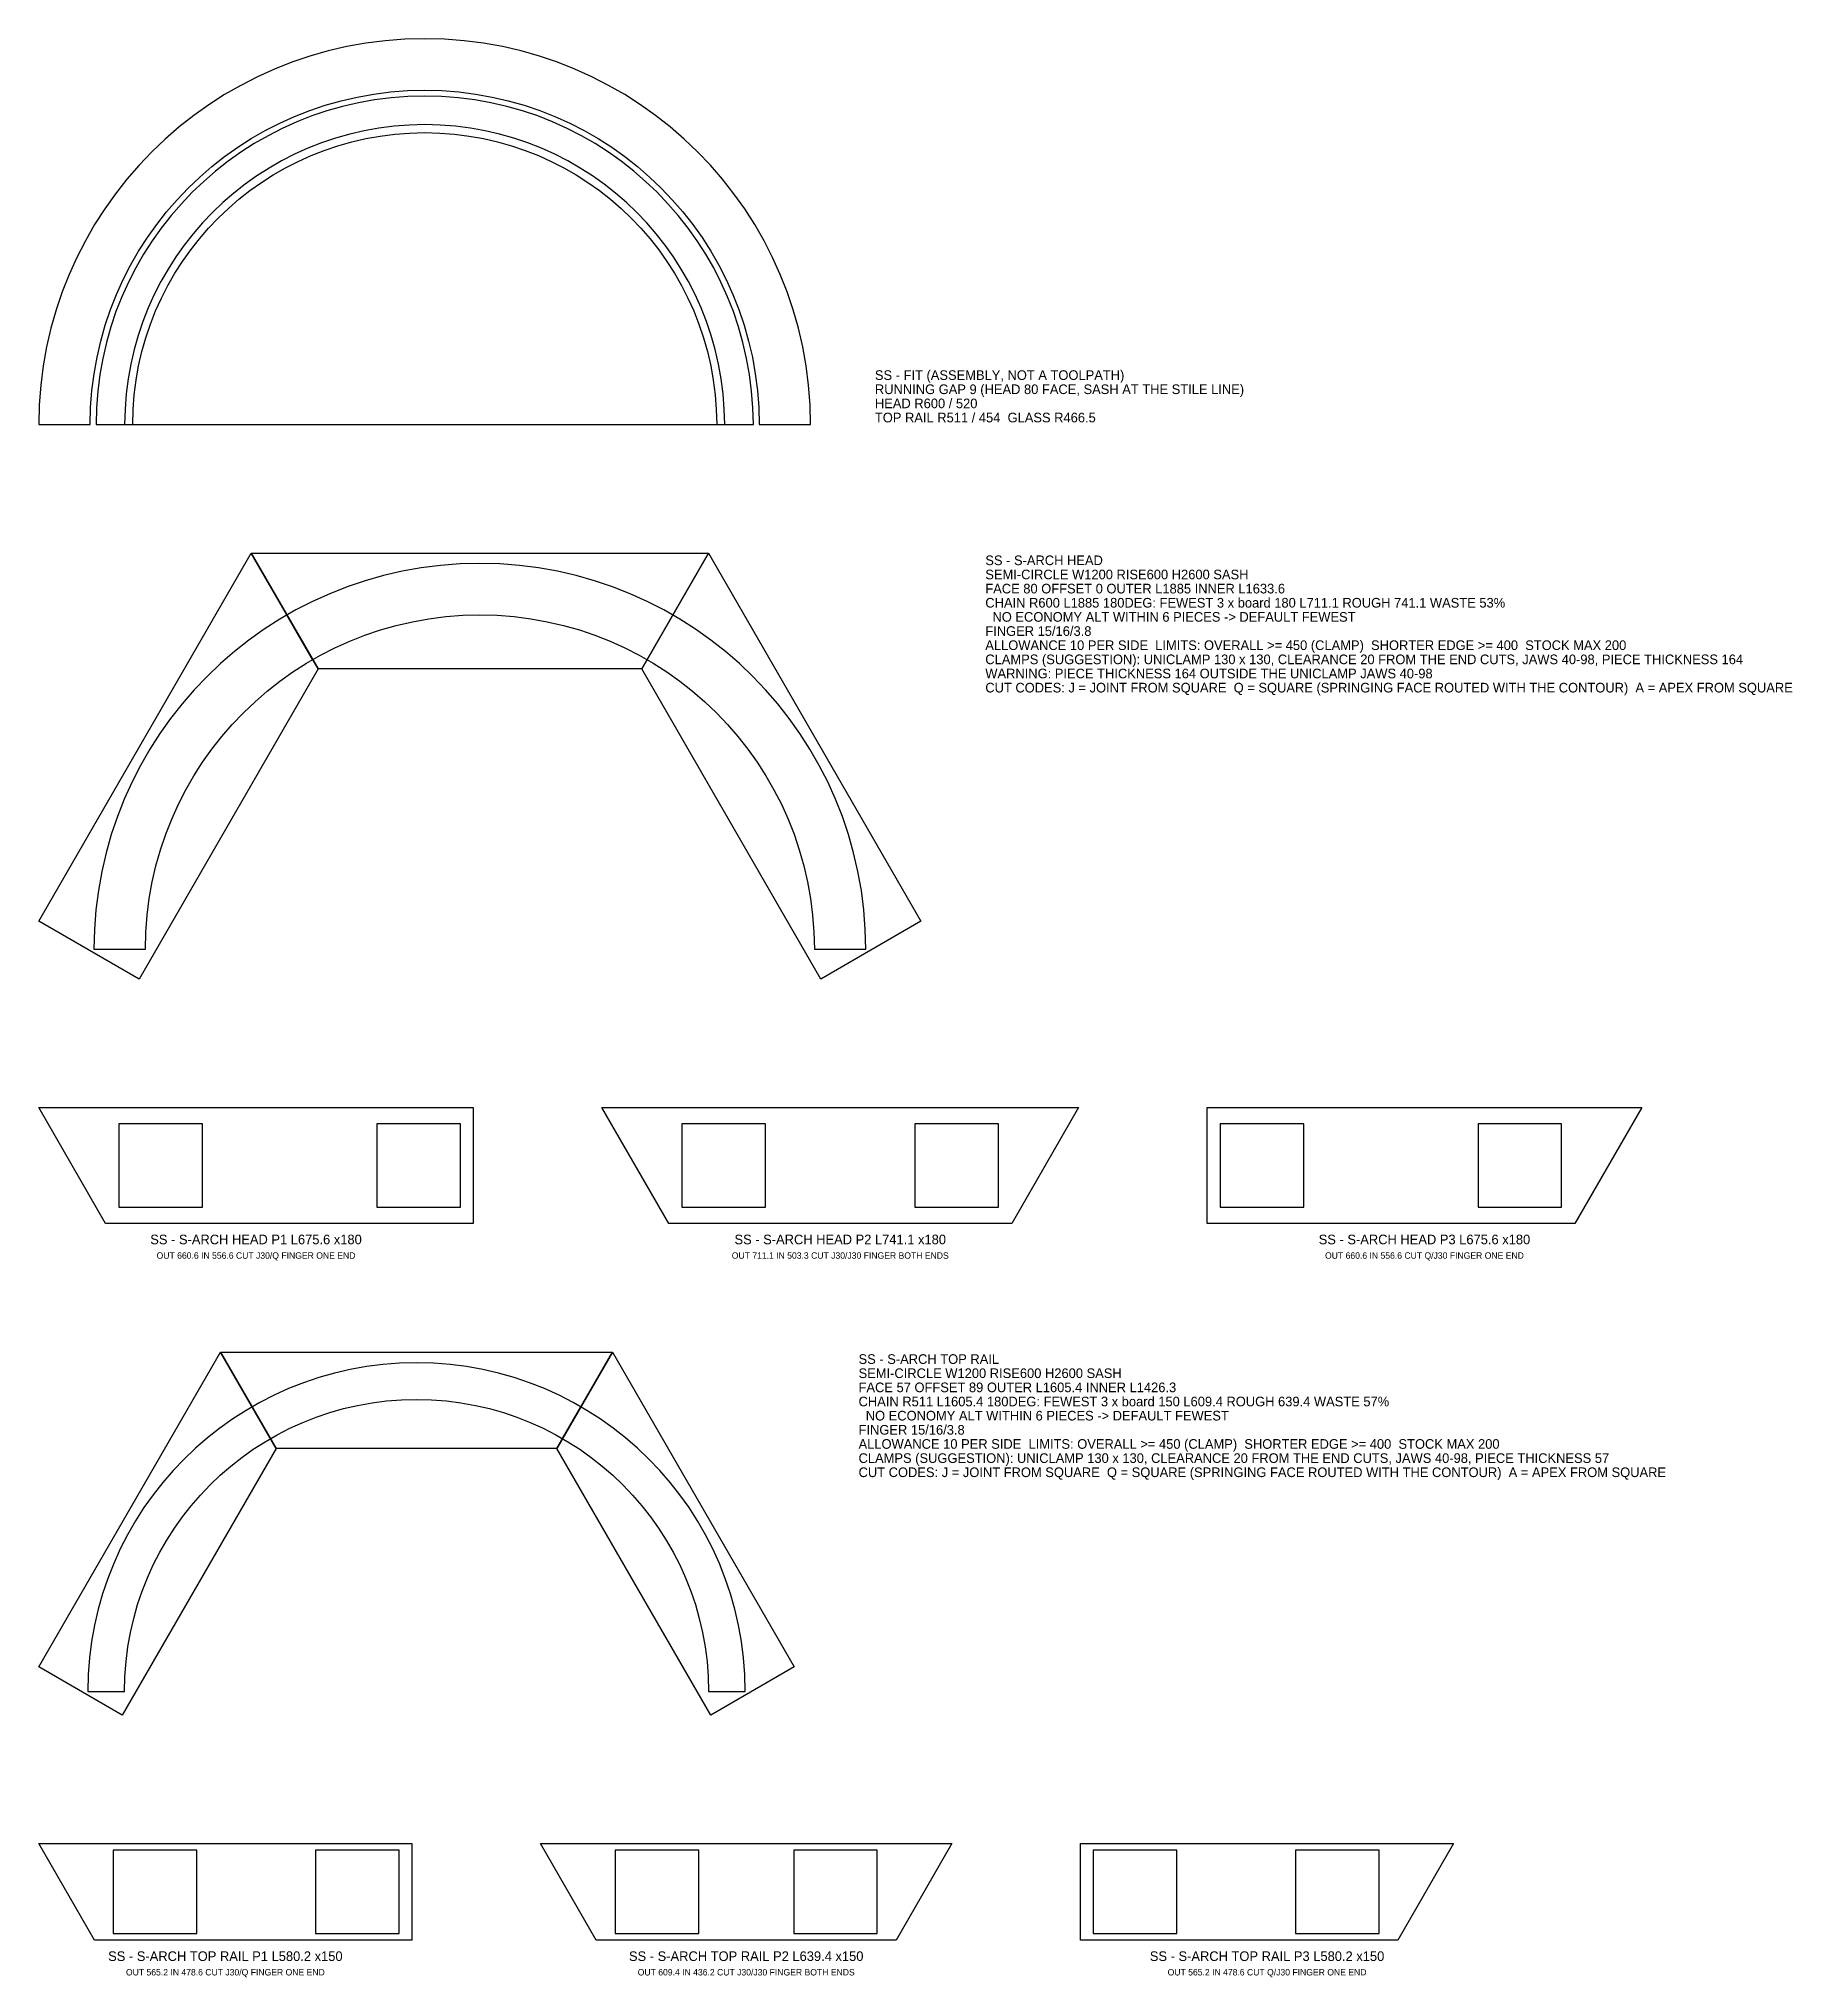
# Model space of a CAD drawing. Extents: x 0 to 2726, y -58 to 2957.
import ezdxf
from ezdxf.enums import TextEntityAlignment as Align

# ---------------------------------------------------------------- set-up
doc = ezdxf.new("R2010")
doc.units = 0
for name, color, linetype in [('ASSEMBLY', 8, 'CONTINUOUS'), ('CLAMPS', 3, 'CONTINUOUS'), ('CONTOUR', 7, 'CONTINUOUS'), ('FINGER', 1, 'CONTINUOUS'), ('FIT', 4, 'CONTINUOUS'), ('PIECES', 5, 'CONTINUOUS'), ('TEXT', 94, 'CONTINUOUS')]:
    doc.layers.add(name, color=color, linetype=linetype)

msp = doc.modelspace()

# ---------------------------------------------------------------- linework, layer by layer
at = {"layer": 'ASSEMBLY'}
for points in [[(434.199727, 1976.534425), (155.884573, 1494.478438), (0, 1584.478438), (330.276678, 2156.534425)], [(937.460342, 1976.534425), (434.199727, 1976.534425), (330.276678, 2156.534425), (1041.383391, 2156.534425)], [(1215.775496, 1494.478438), (937.460342, 1976.534425), (1041.383391, 2156.534425), (1371.660069, 1584.478438)], [(369.203048, 764.478438), (129.903811, 350), (0, 425), (282.600508, 914.478438)], [(805.399998, 764.478438), (369.203048, 764.478438), (282.600508, 914.478438), (892.002538, 914.478438)], [(1044.699235, 350), (805.399998, 764.478438), (892.002538, 914.478438), (1174.603046, 425)]]:
    msp.add_lwpolyline(points, close=True, dxfattribs=at)
at = {"layer": 'CLAMPS'}
for points in [[(124.489292, 1139.478438), (254.489292, 1139.478438), (254.489292, 1269.478438), (124.489292, 1269.478438)], [(525.553356, 1139.478438), (655.553356, 1139.478438), (655.553356, 1269.478438), (525.553356, 1269.478438)], [(1000.042648, 1139.478438), (1130.042648, 1139.478438), (1130.042648, 1269.478438), (1000.042648, 1269.478438)], [(1362.170777, 1139.478438), (1492.170777, 1139.478438), (1492.170777, 1269.478438), (1362.170777, 1269.478438)], [(1836.660069, 1139.478438), (1966.660069, 1139.478438), (1966.660069, 1269.478438), (1836.660069, 1269.478438)], [(2237.724134, 1139.478438), (2367.724134, 1139.478438), (2367.724134, 1269.478438), (2237.724134, 1269.478438)], [(115.829038, 10), (245.829038, 10), (245.829038, 140), (115.829038, 140)], [(430.201015, 10), (560.201015, 10), (560.201015, 140), (430.201015, 140)], [(896.030053, 10), (1026.030053, 10), (1026.030053, 140), (896.030053, 140)], [(1173.774008, 10), (1303.774008, 10), (1303.774008, 140), (1173.774008, 140)], [(1639.603046, 10), (1769.603046, 10), (1769.603046, 140), (1639.603046, 140)], [(1953.975024, 10), (2083.975024, 10), (2083.975024, 140), (1953.975024, 140)]]:
    msp.add_lwpolyline(points, close=True, dxfattribs=at)
at = {"layer": 'CONTOUR'}
for points in [[(1285.830034, 1540.697947, 1), (85.830034, 1540.697947), (165.830034, 1540.697947, -1), (1205.830034, 1540.697947)], [(1098.301523, 386.720798, 1), (76.301523, 386.720798), (133.301523, 386.720798, -1), (1041.301523, 386.720798)]]:
    msp.add_lwpolyline(points, format="xyb", close=True, dxfattribs=at)
at = {"layer": 'FINGER'}
for points in [[(425.830034, 1991.031157), (385.830034, 2060.313189)], [(945.830034, 1991.031157), (985.830034, 2060.313189)], [(360.301523, 779.896331), (331.801523, 829.259779)], [(814.301523, 779.896331), (842.801523, 829.259779)]]:
    msp.add_lwpolyline(points, dxfattribs=at)
at = {"layer": 'FIT'}
for points in [[(1200, 2356.534425, 1), (0, 2356.534425), (80, 2356.534425, -1), (1120, 2356.534425)], [(1111, 2356.534425, 1), (89, 2356.534425), (146, 2356.534425, -1), (1054, 2356.534425)], [(1066.5, 2356.534425, 1), (133.5, 2356.534425)]]:
    msp.add_lwpolyline(points, format="xyb", close=True, dxfattribs=at)
at = {"layer": 'PIECES'}
for points in [[(675.553356, 1114.478438), (103.923048, 1114.478438), (0, 1294.478438), (675.553356, 1294.478438)], [(1512.737021, 1114.478438), (979.476405, 1114.478438), (875.553356, 1294.478438), (1616.660069, 1294.478438)], [(2388.290377, 1114.478438), (1816.660069, 1114.478438), (1816.660069, 1294.478438), (2492.213425, 1294.478438)], [(580.201015, 0), (86.60254, 0), (0, 150), (580.201015, 150)], [(1333.000506, 0), (866.803556, 0), (780.201015, 150), (1419.603046, 150)], [(2113.201521, 0), (1619.603046, 0), (1619.603046, 150), (2199.804061, 150)]]:
    msp.add_lwpolyline(points, close=True, dxfattribs=at)

# ---------------------------------------------------------------- texts
at = {"layer": 'TEXT'}
for s, p in [('SS - FIT (ASSEMBLY, NOT A TOOLPATH)', (1300, 2426.034425)), ('RUNNING GAP 9 (HEAD 80 FACE, SASH AT THE STILE LINE)', (1300, 2404.034425)), ('HEAD R600 / 520', (1300, 2382.034425)), ('TOP RAIL R511 / 454  GLASS R466.5', (1300, 2360.034425)), ('SS - S-ARCH HEAD', (1471.660069, 2138.034425)), ('SEMI-CIRCLE W1200 RISE600 H2600 SASH', (1471.660069, 2116.034425)), ('CHAIN R600 L1885 180DEG: FEWEST 3 x board 180 L711.1 ROUGH 741.1 WASTE 53%', (1471.660069, 2072.034425)), ('FACE 80 OFFSET 0 OUTER L1885 INNER L1633.6', (1471.660069, 2094.034425)), ('  NO ECONOMY ALT WITHIN 6 PIECES -> DEFAULT FEWEST', (1471.660069, 2050.034425)), ('ALLOWANCE 10 PER SIDE  LIMITS: OVERALL >= 450 (CLAMP)  SHORTER EDGE >= 400  STOCK MAX 200', (1471.660069, 2006.034425)), ('FINGER 15/16/3.8', (1471.660069, 2028.034425)), ('CLAMPS (SUGGESTION): UNICLAMP 130 x 130, CLEARANCE 20 FROM THE END CUTS, JAWS 40-98, PIECE THICKNESS 164', (1471.660069, 1984.034425)), ('WARNING: PIECE THICKNESS 164 OUTSIDE THE UNICLAMP JAWS 40-98', (1471.660069, 1962.034425)), ('CUT CODES: J = JOINT FROM SQUARE  Q = SQUARE (SPRINGING FACE ROUTED WITH THE CONTOUR)  A = APEX FROM SQUARE', (1471.660069, 1940.034425)), ('SS - S-ARCH TOP RAIL', (1274.603046, 895.978438)), ('SEMI-CIRCLE W1200 RISE600 H2600 SASH', (1274.603046, 873.978438)), ('CHAIN R511 L1605.4 180DEG: FEWEST 3 x board 150 L609.4 ROUGH 639.4 WASTE 57%', (1274.603046, 829.978438)), ('FACE 57 OFFSET 89 OUTER L1605.4 INNER L1426.3', (1274.603046, 851.978438)), ('  NO ECONOMY ALT WITHIN 6 PIECES -> DEFAULT FEWEST', (1274.603046, 807.978438)), ('FINGER 15/16/3.8', (1274.603046, 785.978438)), ('ALLOWANCE 10 PER SIDE  LIMITS: OVERALL >= 450 (CLAMP)  SHORTER EDGE >= 400  STOCK MAX 200', (1274.603046, 763.978438)), ('CLAMPS (SUGGESTION): UNICLAMP 130 x 130, CLEARANCE 20 FROM THE END CUTS, JAWS 40-98, PIECE THICKNESS 57', (1274.603046, 741.978438)), ('CUT CODES: J = JOINT FROM SQUARE  Q = SQUARE (SPRINGING FACE ROUTED WITH THE CONTOUR)  A = APEX FROM SQUARE', (1274.603046, 719.978438))]:
    msp.add_text(s, height=15, dxfattribs=at).set_placement(p)
for s, height, p in [('SS - S-ARCH HEAD P1 L675.6 x180', 15, (337.776678, 1089.478438)), ('SS - S-ARCH HEAD P2 L741.1 x180', 15, (1246.106713, 1089.478438)), ('SS - S-ARCH HEAD P3 L675.6 x180', 15, (2154.436747, 1089.478438)), ('OUT 660.6 IN 556.6 CUT J30/Q FINGER ONE END', 10, (337.776678, 1064.478438)), ('OUT 711.1 IN 503.3 CUT J30/J30 FINGER BOTH ENDS', 10, (1246.106713, 1064.478438)), ('OUT 660.6 IN 556.6 CUT Q/J30 FINGER ONE END', 10, (2154.436747, 1064.478438)), ('SS - S-ARCH TOP RAIL P1 L580.2 x150', 15, (290.100508, -25)), ('SS - S-ARCH TOP RAIL P2 L639.4 x150', 15, (1099.902031, -25)), ('SS - S-ARCH TOP RAIL P3 L580.2 x150', 15, (1909.703554, -25)), ('OUT 565.2 IN 478.6 CUT J30/Q FINGER ONE END', 10, (290.100508, -50)), ('OUT 609.4 IN 436.2 CUT J30/J30 FINGER BOTH ENDS', 10, (1099.902031, -50)), ('OUT 565.2 IN 478.6 CUT Q/J30 FINGER ONE END', 10, (1909.703554, -50))]:
    msp.add_text(s, height=height, dxfattribs=at).set_placement(p, align=Align.MIDDLE_CENTER)

doc.saveas('drawing.dxf')
